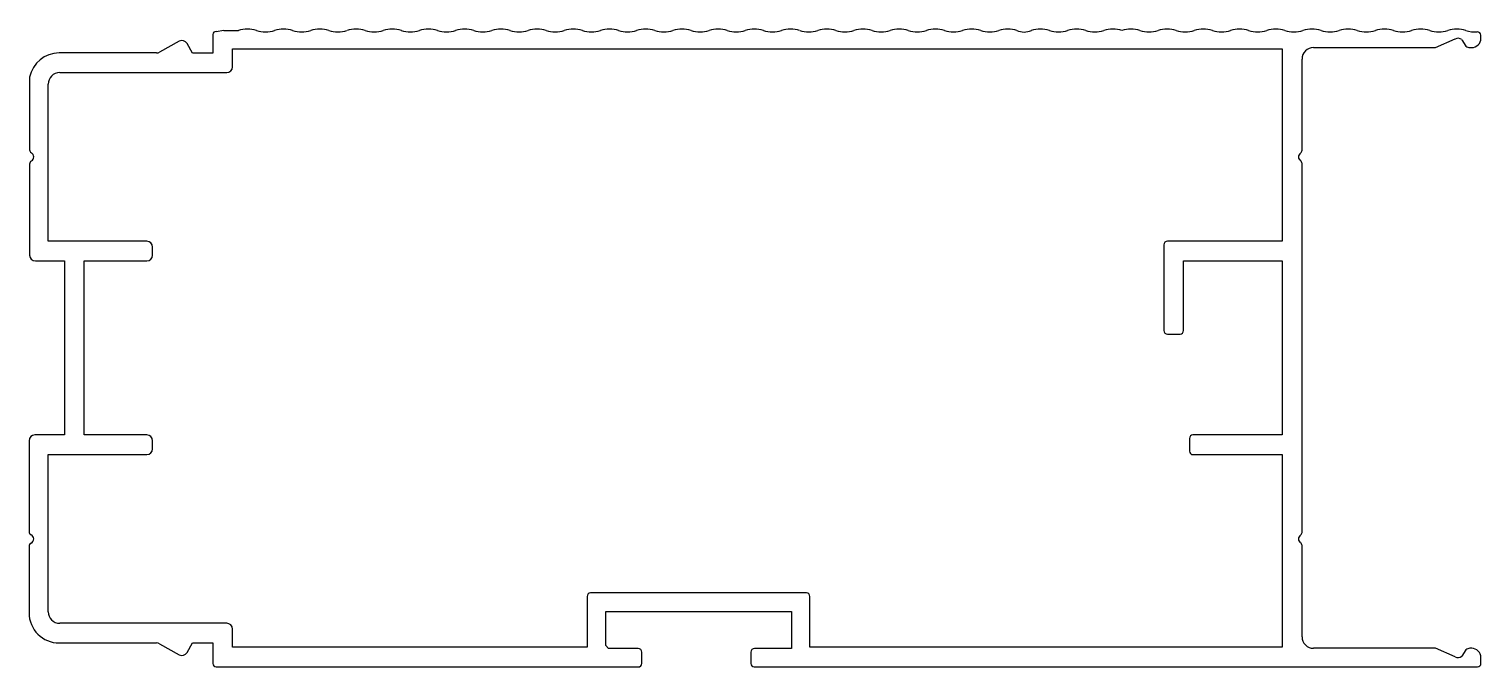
# Model space of a CAD drawing. Extents: x 2293 to 2418, y 1874 to 1929.
import ezdxf

# ---------------------------------------------------------------- set-up
doc = ezdxf.new("R2010")
doc.units = 0
doc.layers.get('0').update_dxf_attribs({"linetype": 'CONTINUOUS'})

msp = doc.modelspace()

# ---------------------------------------------------------------- linework, layer by layer
for p, q in [((2305.8, 1928.18), (2304.1, 1927.24)), ((2306.95, 1927.17), (2306.48, 1928)), ((2308.7, 1928.77), (2308.7, 1927.17)), ((2309.66, 1929.11), (2308.99, 1929.01)), ((2309.66, 1929.11), (2310.91, 1929.11)), ((2414.13, 1927.64), (2415.82, 1928.38)), ((2416.39, 1928.32), (2416.76, 1927.76)), ((2418.05, 1928.44), (2418.05, 1928.7)), ((2303.86, 1927.18), (2295.46, 1927.18)), ((2308.7, 1927.17), (2306.95, 1927.17)), ((2310.4, 1925.98), (2310.4, 1927.54)), ((2310.4, 1927.54), (2400.92, 1927.54)), ((2400.92, 1927.54), (2400.92, 1910.94)), ((2403.62, 1927.64), (2414.13, 1927.64)), ((2417.08, 1927.64), (2417.25, 1927.64)), ((2295.51, 1925.48), (2309.9, 1925.48)), ((2402.62, 1918.78), (2402.62, 1926.64)), ((2292.91, 1925.09), (2292.91, 1918.82)), ((2294.51, 1910.94), (2294.51, 1924.48)), ((2292.91, 1917.6), (2292.91, 1909.74)), ((2402.62, 1885.84), (2402.62, 1917.64)), ((2303.01, 1910.94), (2294.51, 1910.94)), ((2303.51, 1909.74), (2303.51, 1910.44)), ((2390.71, 1910.64), (2390.71, 1903.24)), ((2400.92, 1910.94), (2391.01, 1910.94)), ((2293.41, 1909.24), (2295.91, 1909.24)), ((2295.91, 1909.24), (2295.91, 1894.24)), ((2297.61, 1894.24), (2297.61, 1909.24)), ((2297.61, 1909.24), (2303.01, 1909.24)), ((2392.41, 1903.24), (2392.41, 1909.24)), ((2392.41, 1909.24), (2400.92, 1909.24)), ((2400.92, 1909.24), (2400.92, 1894.24)), ((2391.01, 1902.94), (2392.11, 1902.94)), ((2295.91, 1894.24), (2293.36, 1894.24)), ((2303.01, 1894.24), (2297.61, 1894.24)), ((2400.92, 1894.24), (2393.22, 1894.24)), ((2292.86, 1893.74), (2292.86, 1885.9)), ((2303.51, 1893.04), (2303.51, 1893.74)), ((2392.92, 1893.94), (2392.92, 1892.84)), ((2294.51, 1879), (2294.51, 1892.54)), ((2294.51, 1892.54), (2303.01, 1892.54)), ((2393.22, 1892.54), (2400.92, 1892.54)), ((2400.92, 1892.54), (2400.92, 1875.93)), ((2292.86, 1884.64), (2292.86, 1878.9)), ((2402.62, 1876.84), (2402.62, 1884.7)), ((2359.89, 1880.62), (2341.28, 1880.62)), ((2340.98, 1880.32), (2340.98, 1875.94)), ((2360.19, 1875.94), (2360.19, 1880.32)), ((2309.9, 1878), (2295.51, 1878)), ((2342.58, 1876.07), (2342.58, 1879.02)), ((2342.58, 1879.02), (2358.59, 1879.02)), ((2358.59, 1879.02), (2358.59, 1875.82)), ((2310.4, 1875.94), (2310.4, 1877.5)), ((2295.46, 1876.3), (2303.86, 1876.3)), ((2304.1, 1876.24), (2305.8, 1875.29)), ((2306.48, 1875.48), (2306.95, 1876.3)), ((2306.95, 1876.3), (2308.7, 1876.3)), ((2308.7, 1876.3), (2308.7, 1874.54)), ((2340.98, 1875.94), (2310.4, 1875.94)), ((2342.83, 1875.82), (2342.58, 1876.07)), ((2345.39, 1875.82), (2342.83, 1875.82)), ((2345.69, 1874.53), (2345.69, 1875.52)), ((2355.1, 1875.52), (2355.1, 1874.53)), ((2358.59, 1875.82), (2355.4, 1875.82)), ((2400.92, 1875.93), (2360.19, 1875.94)), ((2414.13, 1875.84), (2403.62, 1875.84)), ((2415.82, 1875.1), (2414.13, 1875.84)), ((2416.76, 1875.72), (2416.39, 1875.16)), ((2417.25, 1875.84), (2417.08, 1875.84)), ((2309, 1874.24), (2345.39, 1874.23)), ((2355.38, 1874.23), (2417.75, 1874.24)), ((2418.05, 1874.54), (2418.05, 1875.04))]:
    msp.add_line(p, q)
for centre, radius, start, end in [((2311.69, 1926.74), 2.5, 71.806, 108.194), ((2314.81, 1926.74), 2.5, 71.806, 108.194), ((2317.93, 1926.74), 2.5, 71.806, 108.194), ((2321.06, 1926.74), 2.5, 71.806, 108.194), ((2324.18, 1926.74), 2.5, 71.806, 108.194), ((2327.3, 1926.74), 2.5, 71.806, 108.194), ((2330.42, 1926.74), 2.5, 71.806, 108.194), ((2333.55, 1926.74), 2.5, 71.806, 108.194), ((2336.67, 1926.74), 2.5, 71.806, 108.194), ((2339.79, 1926.74), 2.5, 71.806, 108.194), ((2342.91, 1926.74), 2.5, 71.806, 108.194), ((2346.03, 1926.74), 2.5, 71.806, 108.194), ((2349.16, 1926.74), 2.5, 71.806, 108.194), ((2352.28, 1926.74), 2.5, 71.806, 108.194), ((2355.4, 1926.74), 2.5, 71.806, 108.194), ((2358.52, 1926.74), 2.5, 71.806, 108.194), ((2361.65, 1926.74), 2.5, 71.806, 108.194), ((2364.77, 1926.74), 2.5, 71.806, 108.194), ((2367.89, 1926.74), 2.5, 71.806, 108.194), ((2371.01, 1926.74), 2.5, 71.806, 108.194), ((2374.14, 1926.74), 2.5, 71.806, 108.194), ((2377.26, 1926.74), 2.5, 71.806, 108.194), ((2380.06, 1926.74), 2.5, 71.806, 108.194), ((2383.19, 1926.74), 2.5, 71.806, 108.194), ((2386.31, 1926.74), 2.5, 71.806, 108.194), ((2387.87, 1926.74), 2.5, 71.806, 108.194), ((2390.99, 1926.74), 2.5, 71.806, 108.194), ((2394.11, 1926.74), 2.5, 71.806, 108.194), ((2397.24, 1926.74), 2.5, 71.806, 108.194), ((2400.36, 1926.74), 2.5, 71.806, 108.194), ((2403.48, 1926.74), 2.5, 71.806, 108.194), ((2406.6, 1926.74), 2.5, 71.806, 108.194), ((2409.73, 1926.74), 2.5, 71.806, 108.194), ((2412.85, 1926.74), 2.5, 71.806, 108.194), ((2415.97, 1926.74), 2.5, 71.806, 108.194), ((2306.05, 1927.75), 0.5, 30.0282, 118.9436), ((2308.95, 1928.77), 0.25, 81.9318, 180), ((2313.25, 1931.49), 2.5, 251.806, 288.194), ((2316.37, 1931.49), 2.5, 251.806, 288.194), ((2319.49, 1931.49), 2.5, 251.806, 288.194), ((2322.62, 1931.49), 2.5, 251.806, 288.194), ((2325.74, 1931.49), 2.5, 251.806, 288.194), ((2328.86, 1931.49), 2.5, 251.806, 288.194), ((2331.98, 1931.49), 2.5, 251.806, 288.194), ((2335.11, 1931.49), 2.5, 251.806, 288.194), ((2338.23, 1931.49), 2.5, 251.806, 288.194), ((2341.35, 1931.49), 2.5, 251.806, 288.194), ((2344.47, 1931.49), 2.5, 251.806, 288.194), ((2347.6, 1931.49), 2.5, 251.806, 288.194), ((2350.72, 1931.49), 2.5, 251.806, 288.194), ((2353.84, 1931.49), 2.5, 251.806, 288.194), ((2356.96, 1931.49), 2.5, 251.806, 288.194), ((2360.09, 1931.49), 2.5, 251.806, 288.194), ((2363.21, 1931.49), 2.5, 251.806, 288.194), ((2366.33, 1931.49), 2.5, 251.806, 288.194), ((2369.45, 1931.49), 2.5, 251.806, 288.194), ((2372.57, 1931.49), 2.5, 251.806, 288.194), ((2375.7, 1931.49), 2.5, 251.806, 288.194), ((2378.66, 1930.5), 1.52, 245.8308, 294.1692), ((2381.63, 1931.49), 2.5, 251.806, 288.194), ((2384.75, 1931.49), 2.5, 251.806, 288.194), ((2389.43, 1931.49), 2.5, 251.806, 288.194), ((2392.55, 1931.49), 2.5, 251.806, 288.194), ((2395.68, 1931.49), 2.5, 251.806, 288.194), ((2398.8, 1931.49), 2.5, 251.806, 288.194), ((2401.92, 1931.49), 2.5, 251.806, 288.194), ((2405.04, 1931.49), 2.5, 251.806, 288.194), ((2408.17, 1931.49), 2.5, 251.806, 288.194), ((2411.29, 1931.49), 2.5, 251.806, 288.194), ((2414.41, 1931.49), 2.5, 251.806, 288.194), ((2416.07, 1927.94), 0.5, 50, 118.9436), ((2417.53, 1931.49), 2.5, 251.806, 274.47), ((2417.25, 1928.44), 0.8, 270, 360), ((2417.75, 1928.7), 0.3, 0, 94.47), ((2295.46, 1924.58), 2.6, 90, 168.6541), ((2303.86, 1927.68), 0.5, 270, 298.9436), ((2403.62, 1926.64), 1, 90, 180), ((2417.08, 1928.14), 0.5, 230, 270), ((2295.51, 1924.48), 1, 90, 180), ((2309.9, 1925.98), 0.5, 270, 0), ((2293.21, 1918.82), 0.3, 180, 239.9233), ((2292.86, 1918.21), 0.4, 300.0767, 59.9233), ((2402.72, 1918.21), 0.4, 125.1037, 234.8963), ((2402.32, 1918.78), 0.3, 305.1037, 360), ((2293.21, 1917.6), 0.3, 120.0767, 180), ((2402.32, 1917.64), 0.3, 0, 54.8963), ((2303.01, 1910.44), 0.5, 0, 90), ((2391.01, 1910.64), 0.3, 90, 180), ((2293.41, 1909.74), 0.5, 180, 270), ((2303.01, 1909.74), 0.5, 270, 360), ((2391.01, 1903.24), 0.3, 180, 270), ((2392.11, 1903.24), 0.3, 270, 0), ((2293.36, 1893.74), 0.5, 90, 180), ((2303.01, 1893.74), 0.5, 0, 90), ((2393.22, 1893.94), 0.3, 90, 180), ((2303.01, 1893.04), 0.5, 270, 360), ((2393.22, 1892.84), 0.3, 180, 270), ((2293.16, 1885.9), 0.3, 180, 244.6231), ((2292.86, 1885.27), 0.4, 295.3769, 64.6231), ((2402.72, 1885.27), 0.4, 125.1037, 234.8963), ((2402.32, 1885.84), 0.3, 305.1037, 0), ((2293.16, 1884.64), 0.3, 115.3769, 180), ((2402.32, 1884.7), 0.3, 0, 54.8963), ((2341.28, 1880.32), 0.3, 90, 180), ((2359.89, 1880.32), 0.3, 0, 90), ((2295.46, 1878.9), 2.6, 180, 270), ((2295.51, 1879), 1, 180, 270), ((2309.9, 1877.5), 0.5, 0, 90), ((2403.62, 1876.84), 1, 180, 270), ((2303.86, 1875.8), 0.5, 61.0564, 90), ((2306.05, 1875.73), 0.5, 241.0564, 329.9718), ((2345.39, 1875.52), 0.3, 0, 90), ((2355.4, 1875.52), 0.3, 90, 180), ((2417.08, 1875.34), 0.5, 90, 130), ((2417.25, 1875.04), 0.8, 0, 90), ((2309, 1874.54), 0.3, 180, 270), ((2345.39, 1874.53), 0.3, 269.9901, 360), ((2355.4, 1874.53), 0.3, 180, 266.6566), ((2416.07, 1875.54), 0.5, 241.0564, 310), ((2417.75, 1874.54), 0.3, 270.0032, 360)]:
    msp.add_arc(centre, radius, start, end)

doc.saveas('drawing.dxf')
